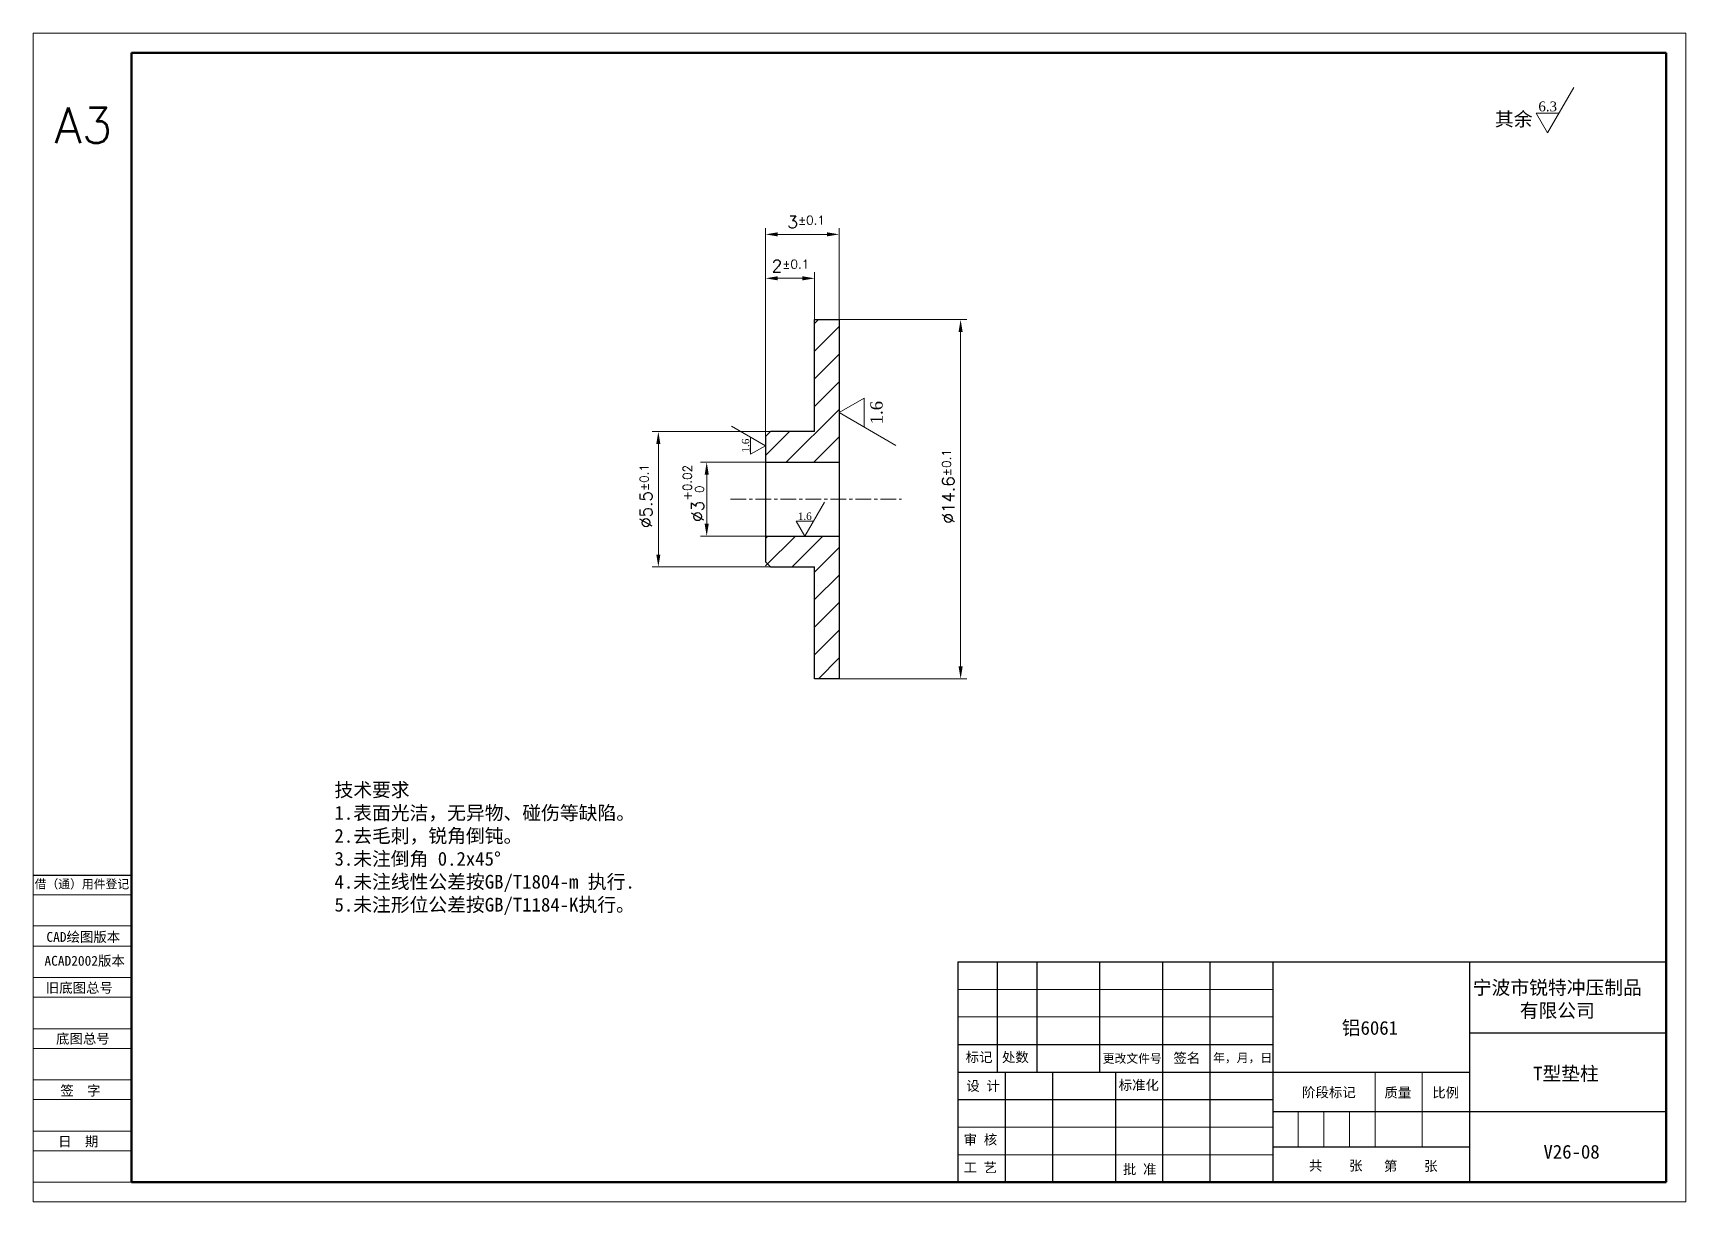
# Model space of a CAD drawing. Header units: millimetres. Extents: x 2517 to 6633, y 792 to 3241.
# Drawn here: x 3246.5 to 3313.7, y 1377.7 to 1425.2 of the extents above; entities that cross this region are included whole.
import ezdxf

# ---------------------------------------------------------------- set-up
doc = ezdxf.new("R2010")
doc.units = ezdxf.units.MM
doc.linetypes.add('CENTER', pattern=[50.8, 31.75, -6.35, 6.35, -6.35])
for name, color, linetype, lineweight in [('中心线', 1, 'CENTER', 9), ('填充', 3, 'Continuous', 9), ('实线', 7, 'Continuous', 25), ('尺寸标注', 2, 'Continuous', 9), ('引导线', 6, 'Continuous', 9), ('文本', 3, 'Continuous', 15), ('粗实线', 9, 'Continuous', 50)]:
    doc.layers.add(name, color=color, linetype=linetype, lineweight=lineweight)
doc.styles.add('st', font='txt.shx')
doc.styles.get("Standard").update_dxf_attribs({"font": 'simfang.ttf'})
doc.dimstyles.new('st0.2', dxfattribs={"dimscale": 0.2, "dimtxt": 2.5, "dimasz": 2.5, "dimexe": 1.25, "dimexo": 0, "dimtad": 1, "dimtoh": 1, "dimdec": 3, "dimdsep": 46, "dimtxsty": 'st', "dimcen": 0, "dimclrd": 256, "dimclre": 256, "dimclrt": 256, "dimadec": 4, "dimazin": 2, "dimtfac": 1, "dimtdec": 3, "dimtmove": 0, "dimatfit": 1, "dimfxl": 1, "dimlwd": -1, "dimlwe": -1, "dimarcsym": 0})

# ---------------------------------------------------------------- blocks, each defined once
blk = doc.blocks.new('*D168')
at = {"layer": 'Defpoints', "color": 0, "ltscale": 0.2, "transparency": 16777216}
for p in [(3276.261, 1407.752), (3273.872, 1404.752), (3276.261, 1404.752)]:
    blk.add_point(p, dxfattribs=at)
at = {"layer": '尺寸标注', "ltscale": 0.2, "transparency": 16777216}
for p, q in [((3276.261, 1407.752), (3273.622, 1407.752)), ((3273.872, 1407.252), (3273.872, 1405.252)), ((3276.261, 1404.752), (3273.622, 1404.752))]:
    blk.add_line(p, q, dxfattribs=at)
for points in [[(3273.789, 1407.252), (3273.956, 1407.252), (3273.872, 1407.752)], [(3273.789, 1405.252), (3273.956, 1405.252), (3273.872, 1404.752)]]:
    blk.add_solid(points, dxfattribs=at)
at = {"layer": '尺寸标注', "ltscale": 0.2, "transparency": 16777216, "insert": (3273.333, 1406.489), "char_height": 0.5, "attachment_point": 5, "rotation": 90, "style": 'st'}
blk.add_mtext('%%C3{}{\\H0.71x;\\C3;\\S+0.02^  0;}', dxfattribs=at)
blk = doc.blocks.new('*D169')
at = {"layer": 'Defpoints', "color": 0, "ltscale": 0.2, "transparency": 16777216}
for p in [(3279.261, 1413.552), (3279.261, 1398.952), (3284.196, 1398.952)]:
    blk.add_point(p, dxfattribs=at)
at = {"layer": '尺寸标注', "ltscale": 0.2, "transparency": 16777216}
for p, q in [((3279.261, 1413.552), (3284.446, 1413.552)), ((3284.196, 1413.052), (3284.196, 1399.452)), ((3279.261, 1398.952), (3284.446, 1398.952))]:
    blk.add_line(p, q, dxfattribs=at)
for points in [[(3284.112, 1413.052), (3284.279, 1413.052), (3284.196, 1413.552)], [(3284.112, 1399.452), (3284.279, 1399.452), (3284.196, 1398.952)]]:
    blk.add_solid(points, dxfattribs=at)
at = {"layer": '尺寸标注', "ltscale": 0.2, "transparency": 16777216, "insert": (3283.696, 1406.771), "char_height": 0.5, "attachment_point": 5, "rotation": 90, "style": 'st'}
blk.add_mtext('%%c14.6{}{\\A0;{\\H1.5x;}{\\A2;\\H0.71x;\\C3;%%p0.1}}', dxfattribs=at)
blk = doc.blocks.new('*D170')
at = {"layer": 'Defpoints', "color": 0, "ltscale": 0.2, "transparency": 16777216}
for p in [(3276.261, 1415.232), (3278.261, 1413.552), (3276.261, 1408.802)]:
    blk.add_point(p, dxfattribs=at)
at = {"layer": '尺寸标注', "ltscale": 0.2, "transparency": 16777216}
for p, q in [((3276.261, 1408.802), (3276.261, 1415.482)), ((3277.761, 1415.232), (3276.761, 1415.232)), ((3278.261, 1413.552), (3278.261, 1415.482))]:
    blk.add_line(p, q, dxfattribs=at)
for points in [[(3276.761, 1415.316), (3276.761, 1415.149), (3276.261, 1415.232)], [(3277.761, 1415.316), (3277.761, 1415.149), (3278.261, 1415.232)]]:
    blk.add_solid(points, dxfattribs=at)
at = {"layer": '尺寸标注', "ltscale": 0.2, "transparency": 16777216, "insert": (3277.276, 1415.732), "char_height": 0.5, "attachment_point": 5, "style": 'st'}
blk.add_mtext('2{}{\\A0;{\\H1.5x;}{\\A2;\\H0.71x;\\C3;%%p0.1}}', dxfattribs=at)
blk = doc.blocks.new('*D171')
at = {"layer": 'Defpoints', "color": 0, "ltscale": 0.2, "transparency": 16777216}
for p in [(3276.461, 1409.002), (3271.906, 1403.502), (3276.461, 1403.502)]:
    blk.add_point(p, dxfattribs=at)
at = {"layer": '尺寸标注', "ltscale": 0.2, "transparency": 16777216}
for p, q in [((3276.461, 1409.002), (3271.656, 1409.002)), ((3271.906, 1408.502), (3271.906, 1404.002)), ((3276.461, 1403.502), (3271.656, 1403.502))]:
    blk.add_line(p, q, dxfattribs=at)
for points in [[(3271.823, 1408.502), (3271.989, 1408.502), (3271.906, 1409.002)], [(3271.823, 1404.002), (3271.989, 1404.002), (3271.906, 1403.502)]]:
    blk.add_solid(points, dxfattribs=at)
at = {"layer": '尺寸标注', "ltscale": 0.2, "transparency": 16777216, "insert": (3271.406, 1406.381), "char_height": 0.5, "attachment_point": 5, "rotation": 90, "style": 'st'}
blk.add_mtext('%%c5.5{}{\\A0;{\\H1.5x;}{\\A2;\\H0.71x;\\C3;%%p0.1}}', dxfattribs=at)
blk = doc.blocks.new('*D172')
at = {"layer": 'Defpoints', "color": 0, "ltscale": 0.2, "transparency": 16777216}
for p in [(3279.261, 1417.019), (3279.261, 1413.552), (3276.261, 1408.802)]:
    blk.add_point(p, dxfattribs=at)
at = {"layer": '尺寸标注', "ltscale": 0.2, "transparency": 16777216}
for p, q in [((3276.261, 1408.802), (3276.261, 1417.269)), ((3279.261, 1413.552), (3279.261, 1417.269)), ((3276.761, 1417.019), (3278.761, 1417.019))]:
    blk.add_line(p, q, dxfattribs=at)
for points in [[(3276.761, 1417.103), (3276.761, 1416.936), (3276.261, 1417.019)], [(3278.761, 1417.103), (3278.761, 1416.936), (3279.261, 1417.019)]]:
    blk.add_solid(points, dxfattribs=at)
at = {"layer": '尺寸标注', "ltscale": 0.2, "transparency": 16777216, "insert": (3277.915, 1417.519), "char_height": 0.5, "attachment_point": 5, "style": 'st'}
blk.add_mtext('3{}{\\A0;{\\H1.5x;}{\\A2;\\H0.71x;\\C3;%%p0.1}}', dxfattribs=at)

msp = doc.modelspace()

# ---------------------------------------------------------------- hatches: boundary and pattern name
at = {"layer": '填充', "ltscale": 0.2}
h = msp.add_hatch(dxfattribs=at)
h.set_pattern_fill('LINE', color=256, scale=0.25, angle=45)
h.set_pattern_definition([(45, (-5.8485, 56.6724), (-0.561266, 0.561266), [])])
h.paths.add_polyline_path([(3279.2613, 1413.5523), (3278.2613, 1413.5523), (3278.2613, 1409.0023), (3276.2613, 1409.0023), (3276.2613, 1407.7523), (3279.2613, 1407.7523)])
h.paths.add_polyline_path([(3279.2613, 1404.7523), (3276.2613, 1404.7523), (3276.2613, 1403.5023), (3278.2613, 1403.5023), (3278.2613, 1398.9523), (3279.2613, 1398.9523)])

# ---------------------------------------------------------------- linework, layer by layer
at = {"layer": '中心线', "ltscale": 0.02}
msp.add_line((3274.8425, 1406.2523), (3281.7987, 1406.2523), dxfattribs=at)
at = {"layer": '实线', "ltscale": 0.2}
for p, q in [((3278.2613, 1409.0023), (3278.2613, 1413.5523)), ((3278.2613, 1413.5523), (3279.2613, 1413.5523)), ((3279.2613, 1413.5523), (3279.2613, 1398.9523)), ((3276.4613, 1409.0023), (3276.2613, 1408.8023)), ((3276.2613, 1408.8023), (3276.2613, 1403.7023)), ((3278.2613, 1409.0023), (3276.4613, 1409.0023)), ((3276.2613, 1407.7523), (3279.2613, 1407.7523)), ((3276.2613, 1404.7523), (3279.2613, 1404.7523)), ((3276.4613, 1403.5023), (3276.2613, 1403.7023)), ((3276.4613, 1403.5023), (3278.2613, 1403.5023)), ((3278.2613, 1398.9523), (3278.2613, 1403.5023)), ((3279.2613, 1398.9523), (3278.2613, 1398.9523))]:
    msp.add_line(p, q, dxfattribs=at)
at = {"layer": '实线'}
for p, q in [((3246.4845, 1390.9629), (3250.4845, 1390.9629)), ((3250.4845, 1378.4829), (3250.4845, 1387.4429)), ((3250.4845, 1387.4429), (3250.4845, 1378.4829)), ((3284.0845, 1387.4429), (3312.8845, 1387.4429)), ((3284.0875, 1387.4429), (3284.0875, 1378.4829)), ((3285.6875, 1387.4429), (3285.6875, 1382.9629)), ((3287.2875, 1387.4429), (3287.2875, 1382.9629)), ((3289.8475, 1387.4429), (3289.8475, 1382.9629)), ((3292.4075, 1387.4429), (3292.4075, 1378.4829)), ((3294.3275, 1387.4429), (3294.3275, 1378.4829)), ((3296.8875, 1387.4429), (3296.8875, 1378.4829)), ((3304.8845, 1387.4429), (3304.8845, 1378.4829)), ((3304.8845, 1384.5629), (3312.8845, 1384.5629)), ((3284.0845, 1384.0829), (3296.8875, 1384.0829)), ((3284.0845, 1382.9629), (3296.8875, 1382.9629)), ((3286.0075, 1382.9629), (3286.0075, 1378.4829)), ((3287.9275, 1382.9629), (3287.9275, 1378.4829)), ((3290.4875, 1382.9629), (3290.4875, 1378.4829)), ((3296.8875, 1382.9629), (3304.8845, 1382.9629)), ((3284.0845, 1381.8429), (3296.8875, 1381.8429)), ((3296.8875, 1381.3629), (3312.8845, 1381.3629)), ((3296.8875, 1379.9229), (3304.8845, 1379.9229)), ((3284.0845, 1378.4829), (3312.8845, 1378.4829))]:
    msp.add_line(p, q, dxfattribs=at)
at = {"layer": '引导线'}
for p, q in [((3246.4845, 1425.2029), (3313.6845, 1425.2029)), ((3246.4845, 1377.6829), (3246.4845, 1425.2029)), ((3313.6845, 1377.6829), (3313.6845, 1425.2029)), ((3250.4845, 1390.1629), (3246.4845, 1390.1629)), ((3250.4845, 1388.9086), (3246.4845, 1388.9086)), ((3250.4845, 1388.0829), (3246.4845, 1388.0829)), ((3250.4845, 1386.8029), (3246.4845, 1386.8029)), ((3250.4845, 1386.0029), (3246.4845, 1386.0029)), ((3284.0845, 1386.3229), (3296.8875, 1386.3229)), ((3284.0845, 1385.2029), (3296.8875, 1385.2029)), ((3250.4845, 1384.7229), (3246.4845, 1384.7229)), ((3250.4845, 1383.9229), (3246.4845, 1383.9229)), ((3250.4845, 1382.6429), (3246.4845, 1382.6429)), ((3250.4845, 1381.8429), (3246.4845, 1381.8429)), ((3250.4845, 1380.5629), (3246.4845, 1380.5629)), ((3284.0845, 1380.7229), (3296.8875, 1380.7229)), ((3250.4845, 1379.7629), (3246.4845, 1379.7629)), ((3284.0845, 1379.6029), (3296.8875, 1379.6029)), ((3250.4845, 1378.4829), (3246.4845, 1378.4829)), ((3246.4845, 1377.6829), (3313.6845, 1377.6829))]:
    msp.add_line(p, q, dxfattribs=at)
at = {"layer": '文本'}
for p, q in [((3308.0624, 1421.1428), (3309.1266, 1422.986)), ((3308.528, 1421.9492), (3307.5968, 1421.9492)), ((3307.5968, 1421.9492), (3308.0624, 1421.1428)), ((3280.2693, 1410.3534), (3279.2613, 1409.7714)), ((3280.2693, 1409.1894), (3280.2693, 1410.3534)), ((3276.2613, 1408.4286), (3274.8789, 1409.2267)), ((3279.2613, 1409.7714), (3281.5653, 1408.4412)), ((3275.6565, 1408.7778), (3275.6565, 1408.0794)), ((3275.6565, 1408.0794), (3276.2613, 1408.4286)), ((3277.8596, 1404.7523), (3278.6577, 1406.1347)), ((3278.2088, 1405.3571), (3277.5104, 1405.3571)), ((3277.5104, 1405.3571), (3277.8596, 1404.7523))]:
    msp.add_line(p, q, dxfattribs=at)
at = {"layer": '文本', "ltscale": 0.2}
for p, q in [((3301.0445, 1382.9629), (3301.0445, 1379.9229)), ((3302.9645, 1382.9629), (3302.9645, 1379.9229)), ((3297.9245, 1381.3629), (3297.9245, 1379.9229)), ((3298.9645, 1381.3629), (3298.9645, 1379.9229)), ((3300.0045, 1381.3629), (3300.0045, 1379.9229))]:
    msp.add_line(p, q, dxfattribs=at)
at = {"layer": '粗实线'}
for p, q in [((3250.4845, 1378.4829), (3250.4845, 1424.4029)), ((3250.4845, 1424.4029), (3312.8845, 1424.4029)), ((3312.8845, 1378.4829), (3312.8845, 1424.4029)), ((3250.4845, 1378.4829), (3312.8845, 1378.4829))]:
    msp.add_line(p, q, dxfattribs=at)

# ---------------------------------------------------------------- texts
at = {"layer": '实线', "ltscale": 0.2, "insert": (3247.3552, 1422.1718), "char_height": 1.44, "width": 4, "attachment_point": 1, "style": 'st'}
msp.add_mtext('A3', dxfattribs=at)
at = {"layer": '实线', "char_height": 0.56, "attachment_point": 5}
for s, insert, width in [('宁波市锐特冲压制品\\P有限公司', (3308.456, 1385.9002), 10.108768), ('铝6061', (3300.8353, 1384.7297), 6.29936), ('T型垫柱', (3308.8045, 1382.8705), 10.108768), ('V26-08', (3309.0346, 1379.7189), 7.3604)]:
    msp.add_mtext(s, dxfattribs=dict(at, insert=insert, width=width))
at = {"layer": '文本'}
for s, insert, char_height, width, attachment_point in [('其余', (3306.6814, 1421.3612), 0.56, 10.108768, 8), ('{\\fTimes New Roman|b0|i0|c0|p18;6.3}', (3307.6863, 1422.4204), 0.4, 2.336, 1), ('{\\fTimes New Roman|b0|i0|c0|p18;1.6}', (3277.5774, 1405.7105), 0.3, 1.752, 1), ('技术要求\\P1.表面光洁，无异物、碰伤等缺陷。\\P2.去毛刺，锐角倒钝。\\P3.未注倒角 0.2x45°\\P4.未注线性公差按GB/T1804-m 执行.\\P5.未注形位公差按GB/T1184-K执行。', (3258.7396, 1392.0329), 0.56, 14.322368, 4)]:
    msp.add_mtext(s, dxfattribs=dict(at, insert=insert, char_height=char_height, width=width, attachment_point=attachment_point))
at = {"layer": '文本', "attachment_point": 1, "rotation": 90}
for insert, char_height, width in [((3280.524, 1409.3012), 0.5, 2.92), ((3275.3031, 1408.1465), 0.3, 1.752)]:
    msp.add_mtext('{\\fTimes New Roman|b0|i0|c0|p18;1.6}', dxfattribs=dict(at, insert=insert, char_height=char_height, width=width))
at = {"layer": '文本', "ltscale": 0.2, "attachment_point": 5}
for s, insert, char_height, width in [('借（通）用件登记', (3248.4705, 1390.5799), 0.352, 8.180576), ('CAD绘图版本', (3248.5273, 1388.4341), 0.4, 12.127523), ('ACAD2002版本', (3248.5822, 1387.4627), 0.4, 9.361523), ('旧底图总号', (3248.3657, 1386.3645), 0.4, 10.590149), ('底图总号', (3248.5086, 1384.2953), 0.4, 2.321856), ('标记', (3284.946, 1383.5483), 0.4, 2.321856), ('处数', (3286.4212, 1383.5448), 0.4, 2.321856), ('更改文件号', (3291.1727, 1383.4918), 0.352, 5.150107), ('签名', (3293.3911, 1383.5173), 0.4, 2.321856), ('年，月，日', (3295.6618, 1383.5139), 0.352, 2.321856), ('签  字', (3248.411, 1382.1896), 0.4, 2.321856), ('设 计', (3285.1096, 1382.3773), 0.4, 2.321856), ('标准化', (3291.4399, 1382.4137), 0.4, 2.321856), ('阶段标记', (3299.1688, 1382.1169), 0.4, 2.321856), ('质量', (3301.9709, 1382.1076), 0.4, 2.321856), ('比例', (3303.9182, 1382.1076), 0.4, 2.321856), ('日  期', (3248.3216, 1380.1196), 0.4, 2.321856), ('审 核', (3285.0003, 1380.1948), 0.4, 2.321856), ('工 艺', (3284.9939, 1379.0672), 0.4, 2.321856), ('批 准', (3291.4763, 1378.9926), 0.4, 2.321856), ('共    张', (3299.4456, 1379.1358), 0.4, 2.321856), ('第    张', (3302.4963, 1379.1214), 0.4, 2.321856)]:
    msp.add_mtext(s, dxfattribs=dict(at, insert=insert, char_height=char_height, width=width))

# ---------------------------------------------------------------- dimensions: what is measured, and where the dimension line sits
at = {"layer": '尺寸标注', "ltscale": 0.2}
for base, p1, p2, picture, middle in [((3279.2613, 1417.0194), (3276.2613, 1408.8023), (3279.2613, 1413.5523), '*D172', (3277.9155, 1417.0194)), ((3276.2613, 1415.2323), (3278.2613, 1413.5523), (3276.2613, 1408.8023), '*D170', (3277.2758, 1415.2323))]:
    dim = msp.add_linear_dim(base=base, p1=p1, p2=p2, text='<>{}{\\A0;{\\H1.5x;}{\\A2;\\H0.71x;\\C3;%%p0.1}}', dimstyle='st0.2', override={"dimtp": 0.1, "dimtm": 0.1, "dimtdec": 3, "dimtzin": 8}, dxfattribs=at)
    dim.commit()
    dim.dimension.update_dxf_attribs({"geometry": picture, "text_midpoint": middle, "dimtype": 160})
for base, p1, p2, text, override, picture, middle in [((3284.1955, 1398.9523), (3279.2613, 1413.5523), (3279.2613, 1398.9523), '%%c<>{}{\\A0;{\\H1.5x;}{\\A2;\\H0.71x;\\C3;%%p0.1}}', {"dimtp": 0.1, "dimtm": 0.1, "dimtdec": 3, "dimtzin": 8}, '*D169', (3284.1955, 1406.7709)), ((3271.9059, 1403.5023), (3276.4613, 1409.0023), (3276.4613, 1403.5023), '%%c<>{}{\\A0;{\\H1.5x;}{\\A2;\\H0.71x;\\C3;%%p0.1}}', {"dimtp": 0.1, "dimtm": 0.1, "dimtdec": 3, "dimtzin": 8}, '*D171', (3271.9059, 1406.3811)), ((3273.8724, 1404.7523), (3276.2613, 1407.7523), (3276.2613, 1404.7523), '%%C<>{}{\\H0.71x;\\C3;\\S+0.02^  0;}', {"dimtp": 0.02, "dimtm": 0, "dimtdec": 3, "dimtzin": 8}, '*D168', (3273.8724, 1406.489))]:
    dim = msp.add_linear_dim(base=base, p1=p1, p2=p2, angle=90, text=text, dimstyle='st0.2', override=override, dxfattribs=at)
    dim.commit()
    dim.dimension.update_dxf_attribs({"geometry": picture, "text_midpoint": middle, "dimtype": 160})

doc.saveas('drawing.dxf')
